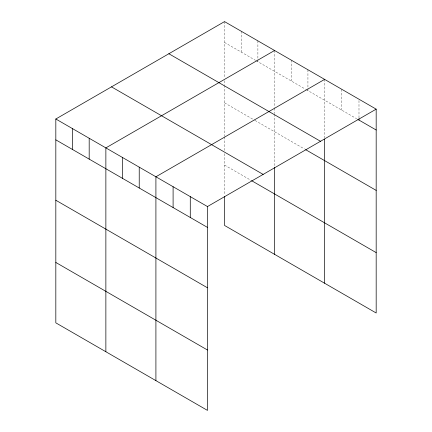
<?xml version="1.0" encoding="UTF-8"?>
<svg xmlns="http://www.w3.org/2000/svg" width="432" height="432" viewBox="0 0 432 432"><rect width="100%" height="100%" fill="white"/><g stroke="black" fill="none" stroke-linecap="round" stroke-linejoin="round"><path stroke-width="0.32" stroke-dasharray="2.16 1.62" d="M224.532 42.455L255.593 60.388M256.165 60.718L305.635 89.278M306.212 89.613L356.697 118.757M224.532 102.843L254.443 120.112M255.015 120.442L304.484 149.002M224.532 165.062L250.992 180.333M358.987 100.575L358.987 118.066M341.804 89.305L341.804 110.16M324.616 79.385L324.616 137.813M307.935 69.752L307.935 87.917M307.935 88.587L307.935 90.607M291.254 60.124L291.254 80.978M274.574 50.49L274.574 107.579M274.574 108.248L274.574 113.616M274.574 114.286L274.574 167.189M257.893 40.862L257.893 59.022M257.893 59.697L257.893 61.717M241.213 31.228L241.213 52.083M224.532 21.6L224.532 78.014M224.532 80.698L224.532 84.726M224.532 85.396L224.532 136.291M224.532 136.96L224.532 151.011M224.532 153.684L224.532 195.253"/><path stroke-width="0.65" d="M55.825 119L207.468 206.555L207.468 410.4L55.825 322.85L55.825 119L224.532 21.6L376.175 109.15L376.175 313L224.532 225.445L224.532 196.598M274.574 50.49L105.867 147.895L105.867 351.74M324.616 79.385L155.909 176.785L155.909 380.635M207.468 206.555L376.175 109.15M357.842 119.421L376.175 130.005M168.858 53.741L320.501 141.291M305.635 149.666L376.175 190.393M111.499 86.859L263.142 174.409M251.564 180.668L376.175 252.612M55.825 139.855L207.468 227.405M55.825 200.243L207.468 287.793M55.825 262.462L207.468 350.012M358.987 118.735L358.987 120.08M324.616 139.153L324.616 283.23M274.574 167.189L274.574 254.34M190.28 196.63L190.28 217.485M173.097 186.71L173.097 207.56M139.228 167.157L139.228 188.006M122.548 157.523L122.548 178.378M89.186 138.262L89.186 159.116M72.506 128.633L72.506 149.488"/></g></svg>
